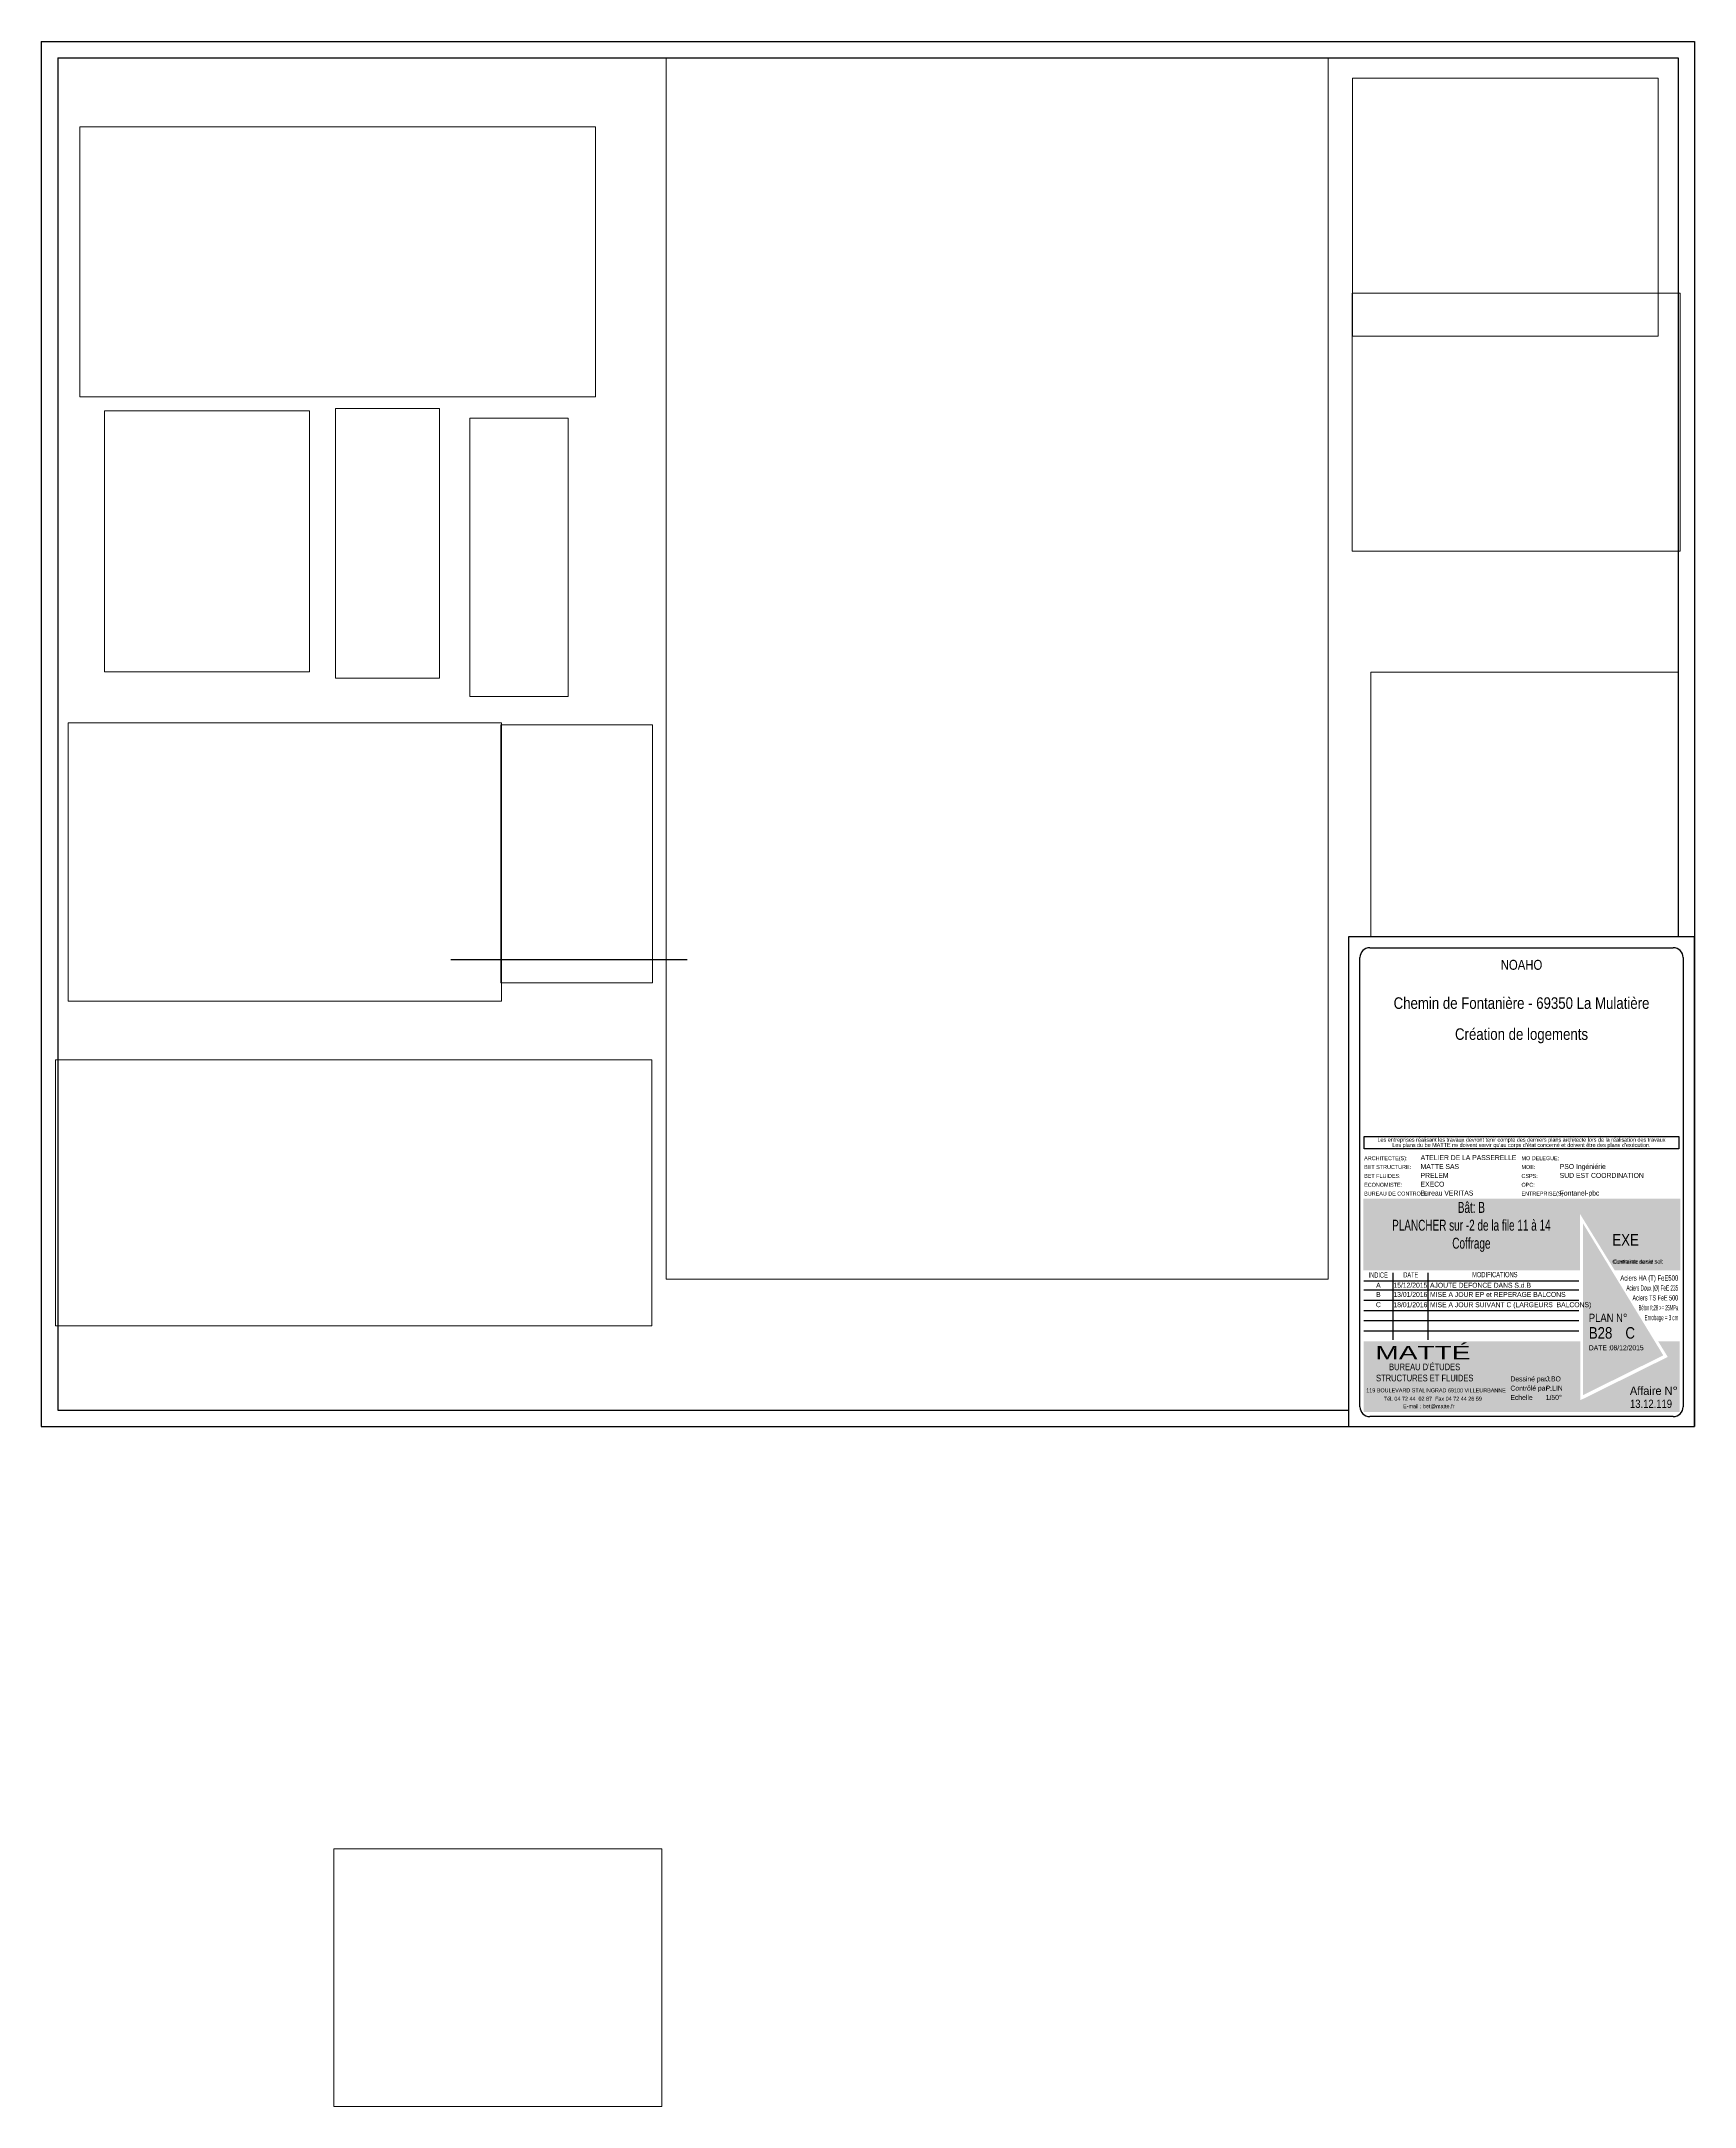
# Paper-space layout 'Présentation1' of a CAD drawing. Header units: millimetres. Extents: x 347 to 1350, y -383 to 870.
# The model-space entities are those that its viewports show. They can reach past a viewport. Long polylines and large blocks are cut down to what shows.
import ezdxf
from ezdxf.enums import TextEntityAlignment as Align

# ---------------------------------------------------------------- set-up
doc = ezdxf.new("R2010")
doc.units = ezdxf.units.MM
for name, color, linetype in [('01-cartouche', 7, 'Continuous'), ('01-cartouche-cage A', 7, 'Continuous'), ('01_cote_gen', 4, 'Continuous'), ('01_poch_poteaux', 250, 'Continuous'), ('AA_COTES', 2, 'Continuous')]:
    doc.layers.add(name, color=color, linetype=linetype)
doc.layers.add('01_FENETRES', color=5, linetype='Continuous', plot=False)
doc.styles.add('cartouche', font='ARIALN.TTF', dxfattribs={"width": 0.01})
doc.styles.add('STYLE2', font='ARIALN.TTF')
doc.styles.add('stylemattecart', font='ARIALN.TTF')
doc.dimstyles.new('JB50res', dxfattribs={"dimscale": 0.1, "dimtxt": 120, "dimasz": 12, "dimexe": 0.1, "dimexo": 0.1, "dimgap": 0.09, "dimtad": 1, "dimdec": 1, "dimdsep": 46, "dimtxsty": 'STYLE2', "dimblk1": 'BOND_G', "dimblk2": 'BOND_D', "dimsah": 1, "dimcen": 1.5, "dimdle": 0.01, "dimse1": 1, "dimse2": 1, "dimclrd": 4, "dimclre": 2, "dimclrt": 6, "dimazin": 2, "dimtfac": 2.333333, "dimtdec": 1, "dimtix": 1, "dimtmove": 2, "dimatfit": 3, "dimldrblk": 'BOND_G', "dimfxl": 1, "dimtolj": 1, "dimtzin": 0, "dimarcsym": 0})

# ---------------------------------------------------------------- blocks, each defined once
blk = doc.blocks.new('cartstruc')
at = {"layer": '01-cartouche-cage A', "linetype": 'Continuous'}
h = blk.add_hatch(color=9, dxfattribs=at)
h.dxf.hatch_style = 2
h.paths.add_polyline_path([(-43.6, 691.3), (-1004.8, 691.3), (-1004.8, 473.8), (-347.3, 473.8), (-347.3, 644.1), (-242.5, 473.8), (-43.6, 473.8)])
h.paths.add_polyline_path([(-951, 670.1), (-407.9, 670.1), (-407.9, 498.5), (-951, 498.5)], flags=24)
h.paths.add_polyline_path([(-223.9, 590.8), (-105, 590.8), (-105, 608.8), (-223.9, 608.8)], flags=24)
h.paths.add_polyline_path([(-224.7, 609.7), (-105.7, 609.7), (-105.7, 627.7), (-224.7, 627.7)], flags=24)
h.paths.add_polyline_path([(-226.3, 624.9), (-64.8, 624.9), (-64.8, 652.4), (-226.3, 652.4)], flags=24)
h.paths.add_polyline_path([(-226.3, 646.9), (-85, 646.9), (-85, 674.3), (-226.3, 674.3)], flags=24)
h = blk.add_hatch(color=1, dxfattribs=at)
h.dxf.hatch_style = 2
h.paths.add_polyline_path([(-338.4, 615.7), (-338.4, 95.5), (-95.1, 215.8)])
h.paths.add_polyline_path([(-318.9, 264.4), (-190.8, 265.4), (-191.1, 303.5), (-319.2, 302.5)], flags=24)
h.paths.add_polyline_path([(-326.5, 202.5), (-70.2, 203.9), (-70.5, 265.1), (-326.9, 263.8)], flags=9)
h = blk.add_hatch(color=8, dxfattribs=at)
h.dxf.hatch_style = 2
h.paths.add_polyline_path([(-45, 258.5), (-110.7, 258.5), (-81.6, 211.1), (-347.1, 79.6), (-347.1, 258.5), (-1003.4, 258.5), (-1003.4, 43.7), (-45, 43.7)])
h.paths.add_polyline_path([(-202.1, 89.1), (-60, 89.1), (-60, 127.9), (-202.1, 127.9)], flags=24)
h.paths.add_polyline_path([(-999.3, 201), (-637.8, 201), (-637.8, 47), (-999.3, 47)], flags=24)
h.paths.add_polyline_path([(-978.3, 193.3), (-435, 193.3), (-435, 254.8), (-978.3, 254.8)], flags=24)
h.paths.add_polyline_path([(-559.9, 135.5), (-504.8, 135.5), (-504.8, 166.4), (-559.9, 166.4)], flags=24)
h.paths.add_polyline_path([(-203.2, 50.3), (-56.6, 50.3), (-56.6, 88.6), (-203.2, 88.6)], flags=24)
h.paths.add_polyline_path([(-457.1, 55), (-402.4, 55), (-402.4, 85.9), (-457.1, 85.9)], flags=24)
h.paths.add_polyline_path([(-458.8, 92.7), (-404.1, 92.7), (-404.1, 123.6), (-458.8, 123.6)], flags=24)
h.paths.add_polyline_path([(-557.8, 55.3), (-498.9, 55.3), (-498.9, 86.2), (-557.8, 86.2)], flags=24)
h.paths.add_polyline_path([(-550.6, 93.7), (-498.3, 93.7), (-498.3, 124.6), (-550.6, 124.6)], flags=24)
h.paths.add_polyline_path([(-459.9, 172.5), (-408.3, 172.5), (-408.3, 203.4), (-459.9, 203.4)], flags=24)
h.paths.add_polyline_path([(-547.6, 175), (-500.7, 175), (-500.7, 205.9), (-547.6, 205.9)], flags=24)
h.paths.add_polyline_path([(-562.3, 213.8), (-499.3, 213.8), (-499.3, 244.7), (-562.3, 244.7)], flags=8)
h.paths.add_polyline_path([(-458.6, 213), (-411.3, 213), (-411.3, 243.9), (-458.6, 243.9)], flags=24)
h.paths.add_polyline_path([(-457.7, 133.4), (-405.4, 133.4), (-405.4, 164.4), (-457.7, 164.4)], flags=24)
for p, q in [((0, 1485), (-1050, 1485)), ((-1050, 1485), (-1050, 0)), ((0, 0), (0, 1485)), ((-1050, 0), (0, 0))]:
    blk.add_line(p, q, dxfattribs=at)
at = {"layer": '01-cartouche-cage A', "color": 7, "linetype": 'Continuous'}
for p, q in [((-985, 1452), (-65, 1452)), ((-1015, 60), (-1015, 1422)), ((-35, 1422), (-35, 292.1)), ((-35, 292.1), (-35, 60)), ((-65, 30), (-985, 30))]:
    blk.add_line(p, q, dxfattribs=at)
at = {"layer": '01-cartouche-cage A', "color": 7}
for p, q in [((-1002.2, 879.3), (-48.1, 879.3)), ((-1002.2, 842.3), (-1002.2, 879.3)), ((-48.1, 879.3), (-48.1, 842.3)), ((-48.1, 842.3), (-1002.2, 842.3))]:
    blk.add_line(p, q, dxfattribs=at)
at = {"layer": '01-cartouche-cage A', "color": 8}
for p, q in [((-1003.6, 442.3), (-351, 442.3)), ((-914.7, 466.6), (-914.7, 263.2)), ((-809.1, 466.6), (-809.1, 263.2)), ((-1003.6, 414.4), (-351, 414.4)), ((-1003.6, 383.3), (-351, 383.3)), ((-1003.6, 352.2), (-351, 352.2)), ((-1003.6, 321.1), (-351, 321.1)), ((-1003.6, 290), (-351, 290))]:
    blk.add_line(p, q, dxfattribs=at)
at = {"layer": '01-cartouche-cage A', "color": 7, "linetype": 'Continuous'}
for centre, start, end in [((-985, 1422), 90, 180), ((-65, 1422), 0, 90), ((-985, 60), 180, 270), ((-65, 60), 270, 0)]:
    blk.add_arc(centre, 30, start, end, dxfattribs=at)
at = {"layer": '01-cartouche-cage A', "color": 8, "style": 'cartouche'}
for s, p in [('ARCHITECTE(S):', (-1002.2, 807.7)), ('MO DELEGUE:', (-525.1, 807.7)), ('BET STRUCTURE:', (-1002.2, 780.9)), ('BET FLUIDES:', (-1002.2, 753.9)), ('CSPS:', (-525.1, 753.9)), ('MOE:', (-525.1, 780.9)), ('ECONOMISTE:', (-1002.2, 727.1)), ('BUREAU DE CONTROLE:', (-1002.2, 700.3)), ('OPC:', (-525.1, 727.1)), ('ENTREPRISE(S):', (-525.1, 700.3))]:
    blk.add_text(s, height=12, dxfattribs=at).set_placement(p)
at = {"layer": '01-cartouche-cage A', "color": 7, "style": 'stylemattecart'}
for s, p in [('Les entreprises réalisant les travaux devront tenir compte des derniers plans architecte lors de la réalisation des travaux', (-525.1, 869.8)), ("Les plans du be MATTE ne doivent servir qu'au corps d'état concerné et doivent être des plans d'exécution.", (-525.1, 853.7))]:
    blk.add_text(s, height=12, dxfattribs=at).set_placement(p, align=Align.MIDDLE_CENTER)
for s, height, p in [('Contrainte de sol:', 12, (-249.5, 493.8)), ('Contrainte sur le sol:', 12, (-246.5, 494.4)), ('Dessiné par :', 15, (-558.6, 137)), ('119 BOULEVARD STALINGRAD 69100 VILLEURBANNE', 12, (-995.8, 103.8)), ('Tél. 04 72 44  02 87  Fax 04 72 44 26 59', 12, (-942.6, 78.4)), ('E-mail : bet@matte.fr', 12, (-884.2, 55.6)), ('Contrôlé par :', 15, (-558.6, 108.9)), ('Echelle         :', 15, (-558.6, 80.8))]:
    blk.add_text(s, height=height, dxfattribs=at).set_placement(p)
for s, height, width, p, p2 in [('INDICE', 16, 0.941138, (-988.7, 451.3), (-930.3, 451.3)), ('DATE', 16, 0.922192, (-883.4, 452), (-838.3, 452)), ('MODIFICATIONS', 16, 0.943218, (-674.7, 452.8), (-537.3, 452.8)), ('Aciers HA (T) FeE500', 16, 0.978863, (-225.4, 442.3), (-49.9, 442.3)), ('Aciers Doux (Ø) FeE 235', 16, 0.76709, (-207, 412.3), (-49.9, 412.3)), ('Aciers TS FeE 500', 16, 0.901377, (-188.6, 382.3), (-49.9, 382.3)), ('Béton fc28 >= 25MPa', 16, 0.678142, (-170.1, 352.3), (-49.9, 352.3)), ('Enrobage = 3 cm', 16, 0.726904, (-151.7, 322.3), (-49.9, 322.3)), ('Affaire N°', 25, 1.15762, (-196.3, 96), (-51.1, 96))]:
    blk.add_text(s, height=height, dxfattribs=dict(at, width=width)).set_placement(p, p2, align=Align.FIT)
at = {"layer": '01-cartouche-cage A', "color": 255, "style": 'stylemattecart'}
for s, height, p in [('PLAN N°', 25, (-321, 317.2)), ("BUREAU D'ÉTUDES", 20, (-926.6, 170.9)), ('DATE :', 15, (-321, 231.2)), ('STRUCTURES ET FLUIDES', 20, (-966.1, 137.2))]:
    blk.add_text(s, height=height, dxfattribs=at).set_placement(p)
at = {"layer": '01-cartouche-cage A', "color": 255, "style": 'stylemattecart', "width": 1.812358}
blk.add_text('MATTÉ', height=41, dxfattribs=at).set_placement((-968, 203.6), (-679.6, 203.6), align=Align.FIT)
at = {"layer": '01-cartouche-cage A', "color": 7, "style": 'stylemattecart'}
for tag, height, p in [('NOMCLIENT', 30, (-525, 1399.6)), ('ADRESSE1CLIENT', 25, (-525, 1326.7)), ('ADRESSE2CLIENT', 25, (-525, 1283.9)), ('NOMAFFAIRE1', 45, (-525.1, 1189.8)), ('NOMAFFAIRE2', 45, (-525.1, 1110.4)), ('NOMAFFAIRE3', 45, (-525.1, 1031.7)), ('ADRESSE1AFFAIRE', 20, (-525.1, 943.3)), ('ADRESSE2AFFAIRE', 20, (-525.1, 909.2)), ('INDICE-C', 15, (-959.1, 369.4)), ('INDICE-A', 15, (-959.1, 428.4)), ('INDICE-B', 15, (-959.1, 400.5)), ('DATE-C', 15, (-861.9, 369.4)), ('DATE-A', 15, (-861.9, 428.4)), ('DATE-B', 15, (-861.9, 400.5)), ('INDICE-D', 15, (-959.1, 338.3)), ('INDICE-E', 15, (-959.1, 307.2)), ('DATE-D', 15, (-861.9, 338.3)), ('DATE-E', 15, (-861.9, 307.2)), ('INDICE-F', 15, (-959.1, 276.1)), ('DATE-F', 15, (-861.9, 276.1))]:
    blk.add_attdef(tag, text='', height=height, dxfattribs=at).set_placement(p, align=Align.MIDDLE_CENTER)
for tag, height, p in [('NOMARCHI', 15, (-831.1, 803.3)), ('MODEL', 15, (-408.9, 803.3)), ('BETSTRUCTURE', 15, (-831.1, 776.5)), ('BETFLUIDES', 15, (-831.1, 749.5)), ('CSPS', 15, (-408.9, 749.5)), ('MOE', 15, (-408.9, 776.5)), ('ECONOMISTE', 15, (-831.1, 722.7)), ('BDC', 15, (-831.1, 695.9)), ('OPC', 15, (-408.9, 722.7)), ('NOMENTREPRISE', 15, (-408.9, 695.9)), ('NUMBAT', 27, (-249.5, 614.7)), ('PHASE', 35, (-249.5, 537.9)), ('CONT-SOL', 12, (-138.6, 490.2)), ('NOMDESS', 15, (-451.8, 132.3)), ('NOMING', 15, (-451.8, 104.3)), ('ECH', 15, (-451.8, 76.3)), ('NUMAFF', 25, (-196.3, 48.9))]:
    blk.add_attdef(tag, text='', height=height, dxfattribs=at).set_placement(p, align=Align.BOTTOM_LEFT)
at = {"layer": '01-cartouche-cage A', "color": 7, "style": 'stylemattecart', "width": 0.8}
for tag, p in [('TITRTEPLAN1', (-677.3, 664.6)), ('TITRTEPLAN2', (-677.3, 610.2)), ('TITRTEPLAN3', (-677.3, 556)), ('TITRTEPLAN4', (-677.3, 501.4))]:
    blk.add_attdef(tag, text='', height=33, dxfattribs=at).set_placement(p, align=Align.MIDDLE_CENTER)
at = {"layer": '01-cartouche-cage A', "color": 7, "style": 'stylemattecart'}
for tag, p in [('MODIF-A', (-802.6, 428.4)), ('MODIF-B', (-802.6, 400.5)), ('MODIF-C', (-802.6, 369.4)), ('MODIF-D', (-802.6, 338.3)), ('MODIF-E', (-802.6, 307.2)), ('MODIF-F', (-802.6, 276.1))]:
    blk.add_attdef(tag, text='', height=15, dxfattribs=at).set_placement(p, align=Align.MIDDLE_LEFT)
at = {"layer": '01-cartouche-cage A', "color": 255, "style": 'stylemattecart'}
for tag, height, p in [('N°P', 35, (-321, 256)), ('IP', 35, (-210.3, 256)), ('DATEPLAN', 15, (-257.7, 226.8))]:
    blk.add_attdef(tag, text='', height=height, dxfattribs=at).set_placement(p, align=Align.BOTTOM_LEFT)
blk = doc.blocks.new('BOND_G')
at = {"layer": 'AA_COTES', "color": 0}
for p, q in [((5, 0), (-5, 0)), ((1.8, 1.8), (-1.8, -1.8)), ((0, -5), (0, 15))]:
    blk.add_line(p, q, dxfattribs=at)
blk = doc.blocks.new('BOND_D')
at = {"layer": 'AA_COTES', "color": 0}
for p, q in [((5, 0), (-5, 0)), ((-1.8, -1.8), (1.8, 1.8)), ((0, 5), (0, -15))]:
    blk.add_line(p, q, dxfattribs=at)
blk = doc.blocks.new('*D4291')
at = {"layer": '01_cote_gen', "color": 4, "lineweight": -2, "ltscale": 0.1, "transparency": 16777216}
blk.add_line((29846.7, -30045.4), (29846.7, -30073), dxfattribs=at)
at = {"layer": 'Defpoints', "color": 0, "ltscale": 0.1, "transparency": 16777216}
for p in [(29767.8, -30044.2), (9051.1, -30074.2), (29846.7, -30074.2)]:
    blk.add_point(p, dxfattribs=at)
at = {"layer": '01_cote_gen', "color": 4, "lineweight": -2, "ltscale": 0.1, "transparency": 16777216, "xscale": 1.2, "yscale": 1.2, "zscale": 1.2}
for name, p, rotation in [('BOND_G', (29846.7, -30044.2), 90), ('BOND_D', (29846.7, -30074.2), 270)]:
    blk.add_blockref(name, p, dxfattribs=dict(at, rotation=rotation))
at = {"layer": '01_cote_gen', "color": 6, "ltscale": 0.1, "transparency": 16777216, "insert": (29840.6, -30059.2), "char_height": 12, "attachment_point": 5, "rotation": 90, "style": 'STYLE2'}
blk.add_mtext('\\A1;30', dxfattribs=at)
blk = doc.blocks.new('*D4329')
at = {"layer": '01_cote_gen', "color": 4, "lineweight": -2, "ltscale": 0.1, "transparency": 16777216}
blk.add_line((29846.7, -30045.4), (29846.7, -30073), dxfattribs=at)
at = {"layer": 'Defpoints', "color": 0, "ltscale": 0.1, "transparency": 16777216}
for p in [(29767.8, -30044.2), (9051.1, -30074.2), (29846.7, -30074.2)]:
    blk.add_point(p, dxfattribs=at)
at = {"layer": '01_cote_gen', "color": 4, "lineweight": -2, "ltscale": 0.1, "transparency": 16777216, "xscale": 1.2, "yscale": 1.2, "zscale": 1.2}
for name, p, rotation in [('BOND_G', (29846.7, -30044.2), 90), ('BOND_D', (29846.7, -30074.2), 270)]:
    blk.add_blockref(name, p, dxfattribs=dict(at, rotation=rotation))
at = {"layer": '01_cote_gen', "color": 6, "ltscale": 0.1, "transparency": 16777216, "insert": (29840.6, -30059.2), "char_height": 12, "attachment_point": 5, "rotation": 90, "style": 'STYLE2'}
blk.add_mtext('\\A1;30', dxfattribs=at)

msp = doc.modelspace()

# ---------------------------------------------------------------- dimensions: what is measured, and where the dimension line sits
at = {"layer": '01_cote_gen', "ltscale": 0.1}
for picture in ['*D4291', '*D4329']:
    dim = msp.add_linear_dim(base=(29846.74, -30074.16), p1=(29767.83, -30044.18), p2=(9051.1, -30074.16), angle=90, dimstyle='JB50res', dxfattribs=at)
    dim.commit()
    dim.dimension.update_dxf_attribs({"geometry": picture, "text_midpoint": (29840.61, -30059.17)})

psp = doc.layouts.new('Présentation1')

# ---------------------------------------------------------------- linework, layer by layer
at = {"layer": '01-cartouche'}
for p, q in [((346.9, 869.8), (346.9, 29.8)), ((346.9, 869.8), (1349.6, 869.8)), ((1349.6, 869.8), (1349.6, 29.8)), ((356.9, 859.8), (1339.6, 859.8)), ((356.9, 859.8), (356.9, 39.8)), ((1339.6, 859.8), (1339.6, 326.8)), ((356.9, 39.8), (1139.6, 39.8)), ((346.9, 29.8), (1349.6, 29.8))]:
    psp.add_line(p, q, dxfattribs=at)
at = {"layer": '01_poch_poteaux', "ltscale": 0.1}
psp.add_line((595.3, 313.1), (738.7, 313.1), dxfattribs=at)

# ---------------------------------------------------------------- block references
at = {"layer": '01-cartouche'}
ref = psp.add_blockref('cartstruc', (1349.6, 29.8), dxfattribs=dict(at, xscale=0.2, yscale=0.2, zscale=0.2))
ref.add_attrib('NOMCLIENT', 'NOAHO', dxfattribs={"color": 7, "height": 6, "style": 'stylemattecart'}).set_placement((1244.6, 309.8), align=Align.MIDDLE_CENTER)
ref.add_attrib('ADRESSE2CLIENT', 'Chemin de Fontanière - 69350 La Mulatière', dxfattribs={"layer": '01-cartouche-cage A', "color": 7, "height": 7, "style": 'stylemattecart'}).set_placement((1244.6, 286.6), align=Align.MIDDLE_CENTER)
ref.add_attrib('NOMAFFAIRE1', 'Création de logements', dxfattribs={"layer": '01-cartouche-cage A', "color": 7, "height": 7, "style": 'stylemattecart'}).set_placement((1244.6, 267.8), align=Align.MIDDLE_CENTER)
ref.add_attrib('NOMARCHI', 'ATELIER DE LA PASSERELLE', dxfattribs={"layer": '01-cartouche-cage A', "color": 7, "height": 3, "style": 'stylemattecart'}).set_placement((1183.4, 190.5), align=Align.BOTTOM_LEFT)
ref.add_attrib('BETSTRUCTURE', 'MATTE SAS', dxfattribs={"layer": '01-cartouche-cage A', "color": 7, "height": 3, "style": 'stylemattecart'}).set_placement((1183.4, 185.1), align=Align.BOTTOM_LEFT)
ref.add_attrib('BETFLUIDES', 'PRELEM', dxfattribs={"layer": '01-cartouche-cage A', "color": 7, "height": 3, "style": 'stylemattecart'}).set_placement((1183.4, 179.7), align=Align.BOTTOM_LEFT)
ref.add_attrib('ECONOMISTE', 'EXECO', dxfattribs={"layer": '01-cartouche-cage A', "color": 7, "height": 3, "style": 'stylemattecart'}).set_placement((1183.4, 174.4), align=Align.BOTTOM_LEFT)
ref.add_attrib('BDC', 'Bureau VERITAS', dxfattribs={"layer": '01-cartouche-cage A', "color": 7, "height": 3, "style": 'stylemattecart'}).set_placement((1183.4, 169), align=Align.BOTTOM_LEFT)
ref.add_attrib('MOE', 'PSO Ingéniérie', dxfattribs={"layer": '01-cartouche-cage A', "color": 7, "height": 3, "style": 'stylemattecart'}).set_placement((1267.8, 185.1), align=Align.BOTTOM_LEFT)
ref.add_attrib('CSPS', 'SUD EST COORDINATION', dxfattribs={"layer": '01-cartouche-cage A', "color": 7, "height": 3, "style": 'stylemattecart'}).set_placement((1267.8, 179.7), align=Align.BOTTOM_LEFT)
ref.add_attrib('NOMENTREPRISE', 'Fontanel-pbc', dxfattribs={"layer": '01-cartouche-cage A', "color": 7, "height": 3, "style": 'stylemattecart'}).set_placement((1267.8, 169), align=Align.BOTTOM_LEFT)
ref.add_attrib('TITRTEPLAN1', 'Bât: B', dxfattribs={"layer": '01-cartouche-cage A', "color": 7, "height": 6.6, "style": 'stylemattecart', "width": 0.8}).set_placement((1214.2, 162.7), align=Align.MIDDLE_CENTER)
ref.add_attrib('TITRTEPLAN2', 'PLANCHER sur -2 de la file 11 à 14', dxfattribs={"layer": '01-cartouche-cage A', "color": 7, "height": 6.6, "style": 'stylemattecart', "width": 0.8}).set_placement((1214.2, 151.9), align=Align.MIDDLE_CENTER)
ref.add_attrib('TITRTEPLAN3', 'Coffrage', dxfattribs={"layer": '01-cartouche-cage A', "color": 7, "height": 6.6, "style": 'stylemattecart', "width": 0.8}).set_placement((1214.2, 141), align=Align.MIDDLE_CENTER)
ref.add_attrib('PHASE', 'EXE', dxfattribs={"layer": '01-cartouche-cage A', "color": 7, "height": 7, "style": 'stylemattecart'}).set_placement((1299.7, 137.4), align=Align.BOTTOM_LEFT)
ref.add_attrib('INDICE-A', 'A', dxfattribs={"layer": '01-cartouche-cage A', "color": 7, "height": 3, "style": 'stylemattecart'}).set_placement((1157.8, 115.5), align=Align.MIDDLE_CENTER)
ref.add_attrib('DATE-A', '15/12/2015', dxfattribs={"layer": '01-cartouche-cage A', "color": 7, "height": 3, "style": 'stylemattecart'}).set_placement((1177.2, 115.5), align=Align.MIDDLE_CENTER)
ref.add_attrib('MODIF-A', 'AJOUTE DEFONCE DANS S.d.B', dxfattribs={"layer": '01-cartouche-cage A', "color": 7, "height": 3, "style": 'stylemattecart'}).set_placement((1189.1, 115.5), align=Align.MIDDLE_LEFT)
ref.add_attrib('INDICE-B', 'B', dxfattribs={"layer": '01-cartouche-cage A', "color": 7, "height": 3, "style": 'stylemattecart'}).set_placement((1157.8, 109.9), align=Align.MIDDLE_CENTER)
ref.add_attrib('DATE-B', '13/01/2016', dxfattribs={"layer": '01-cartouche-cage A', "color": 7, "height": 3, "style": 'stylemattecart'}).set_placement((1177.2, 109.9), align=Align.MIDDLE_CENTER)
ref.add_attrib('MODIF-B', 'MISE A JOUR EP et REPERAGE BALCONS', dxfattribs={"layer": '01-cartouche-cage A', "color": 7, "height": 3, "style": 'stylemattecart'}).set_placement((1189.1, 109.9), align=Align.MIDDLE_LEFT)
ref.add_attrib('INDICE-C', 'C', dxfattribs={"layer": '01-cartouche-cage A', "color": 7, "height": 3, "style": 'stylemattecart'}).set_placement((1157.8, 103.7), align=Align.MIDDLE_CENTER)
ref.add_attrib('DATE-C', '18/01/2016', dxfattribs={"layer": '01-cartouche-cage A', "color": 7, "height": 3, "style": 'stylemattecart'}).set_placement((1177.2, 103.7), align=Align.MIDDLE_CENTER)
ref.add_attrib('MODIF-C', 'MISE A JOUR SUIVANT C (LARGEURS  BALCONS)', dxfattribs={"layer": '01-cartouche-cage A', "color": 7, "height": 3, "style": 'stylemattecart'}).set_placement((1189.1, 103.7), align=Align.MIDDLE_LEFT)
ref.add_attrib('N°P', 'B28', dxfattribs={"layer": '01-cartouche-cage A', "color": 255, "height": 7, "style": 'stylemattecart'}).set_placement((1285.4, 81), align=Align.BOTTOM_LEFT)
ref.add_attrib('IP', 'C', dxfattribs={"layer": '01-cartouche-cage A', "color": 255, "height": 7, "style": 'stylemattecart'}).set_placement((1307.6, 81), align=Align.BOTTOM_LEFT)
ref.add_attrib('DATEPLAN', '08/12/2015', dxfattribs={"layer": '01-cartouche-cage A', "color": 255, "height": 3, "style": 'stylemattecart'}).set_placement((1298.1, 75.2), align=Align.BOTTOM_LEFT)
ref.add_attrib('NOMDESS', 'J.BO', dxfattribs={"layer": '01-cartouche-cage A', "color": 7, "height": 3, "style": 'stylemattecart'}).set_placement((1259.3, 56.3), align=Align.BOTTOM_LEFT)
ref.add_attrib('NOMING', 'P.LIN', dxfattribs={"layer": '01-cartouche-cage A', "color": 7, "height": 3, "style": 'stylemattecart'}).set_placement((1259.3, 50.7), align=Align.BOTTOM_LEFT)
ref.add_attrib('ECH', '1/50° ', dxfattribs={"layer": '01-cartouche-cage A', "color": 7, "height": 3, "style": 'stylemattecart'}).set_placement((1259.3, 45.1), align=Align.BOTTOM_LEFT)
ref.add_attrib('NUMAFF', '13.12.119', dxfattribs={"layer": '01-cartouche-cage A', "color": 7, "height": 5, "style": 'stylemattecart'}).set_placement((1310.4, 39.6), align=Align.BOTTOM_LEFT)

# ---------------------------------------------------------------- viewports
at = {"layer": '01_FENETRES', "ltscale": 0.1}
vp = psp.add_viewport(center=(926.6, 489.5), size=(401.3, 740.66), view_center_point=(20475.92, -30357.57), view_height=3703.283, dxfattribs=at)
vp.frozen_layers = ['01_FENETRES']
for center, size, view_center_point, view_height, status in [((1234.8, 769.2), (185.2, 156.441), (22556.2, -32208.35), 782.2037, 12), ((526.7, 736.1), (312.8, 163.824), (24418.77, -28915.49), 819.1194, 8), ((1241.4, 638.9), (199, 156.441), (23504.54, -32208.35), 782.2037, 13), ((447.4, 566.6), (124.2, 158.43), (25515.55, -28902.02), 792.169, 3), ((556.9, 565.4), (63, 163.65), (24969.48, -30656.86), 818.274, 4), ((636.6, 557), (59.7, 168.78), (21704.19, -31426.28), 843.915, 10), ((1246.4, 407.1), (186.5, 160.488), (25595.8, -30762.93), 802.4417, 7), ((494.6, 372.2), (262.8, 168.783), (22496.72, -31426.28), 843.9152, 9), ((671.6, 377.2), (91.9, 156.44), (21775.85, -32208.35), 782.204, 11), ((536.3, 171.5), (361.6, 161.426), (24057.45, -31438.61), 807.1324, 5), ((623.8, -304.4), (199, 156.441), (23504.54, -32208.35), 782.2037, 6)]:
    vp = psp.add_viewport(center=center, size=size, view_center_point=view_center_point, view_height=view_height, status=status, dxfattribs=at)
    vp.frozen_layers = ['01_FENETRES']

doc.saveas('drawing.dxf')
